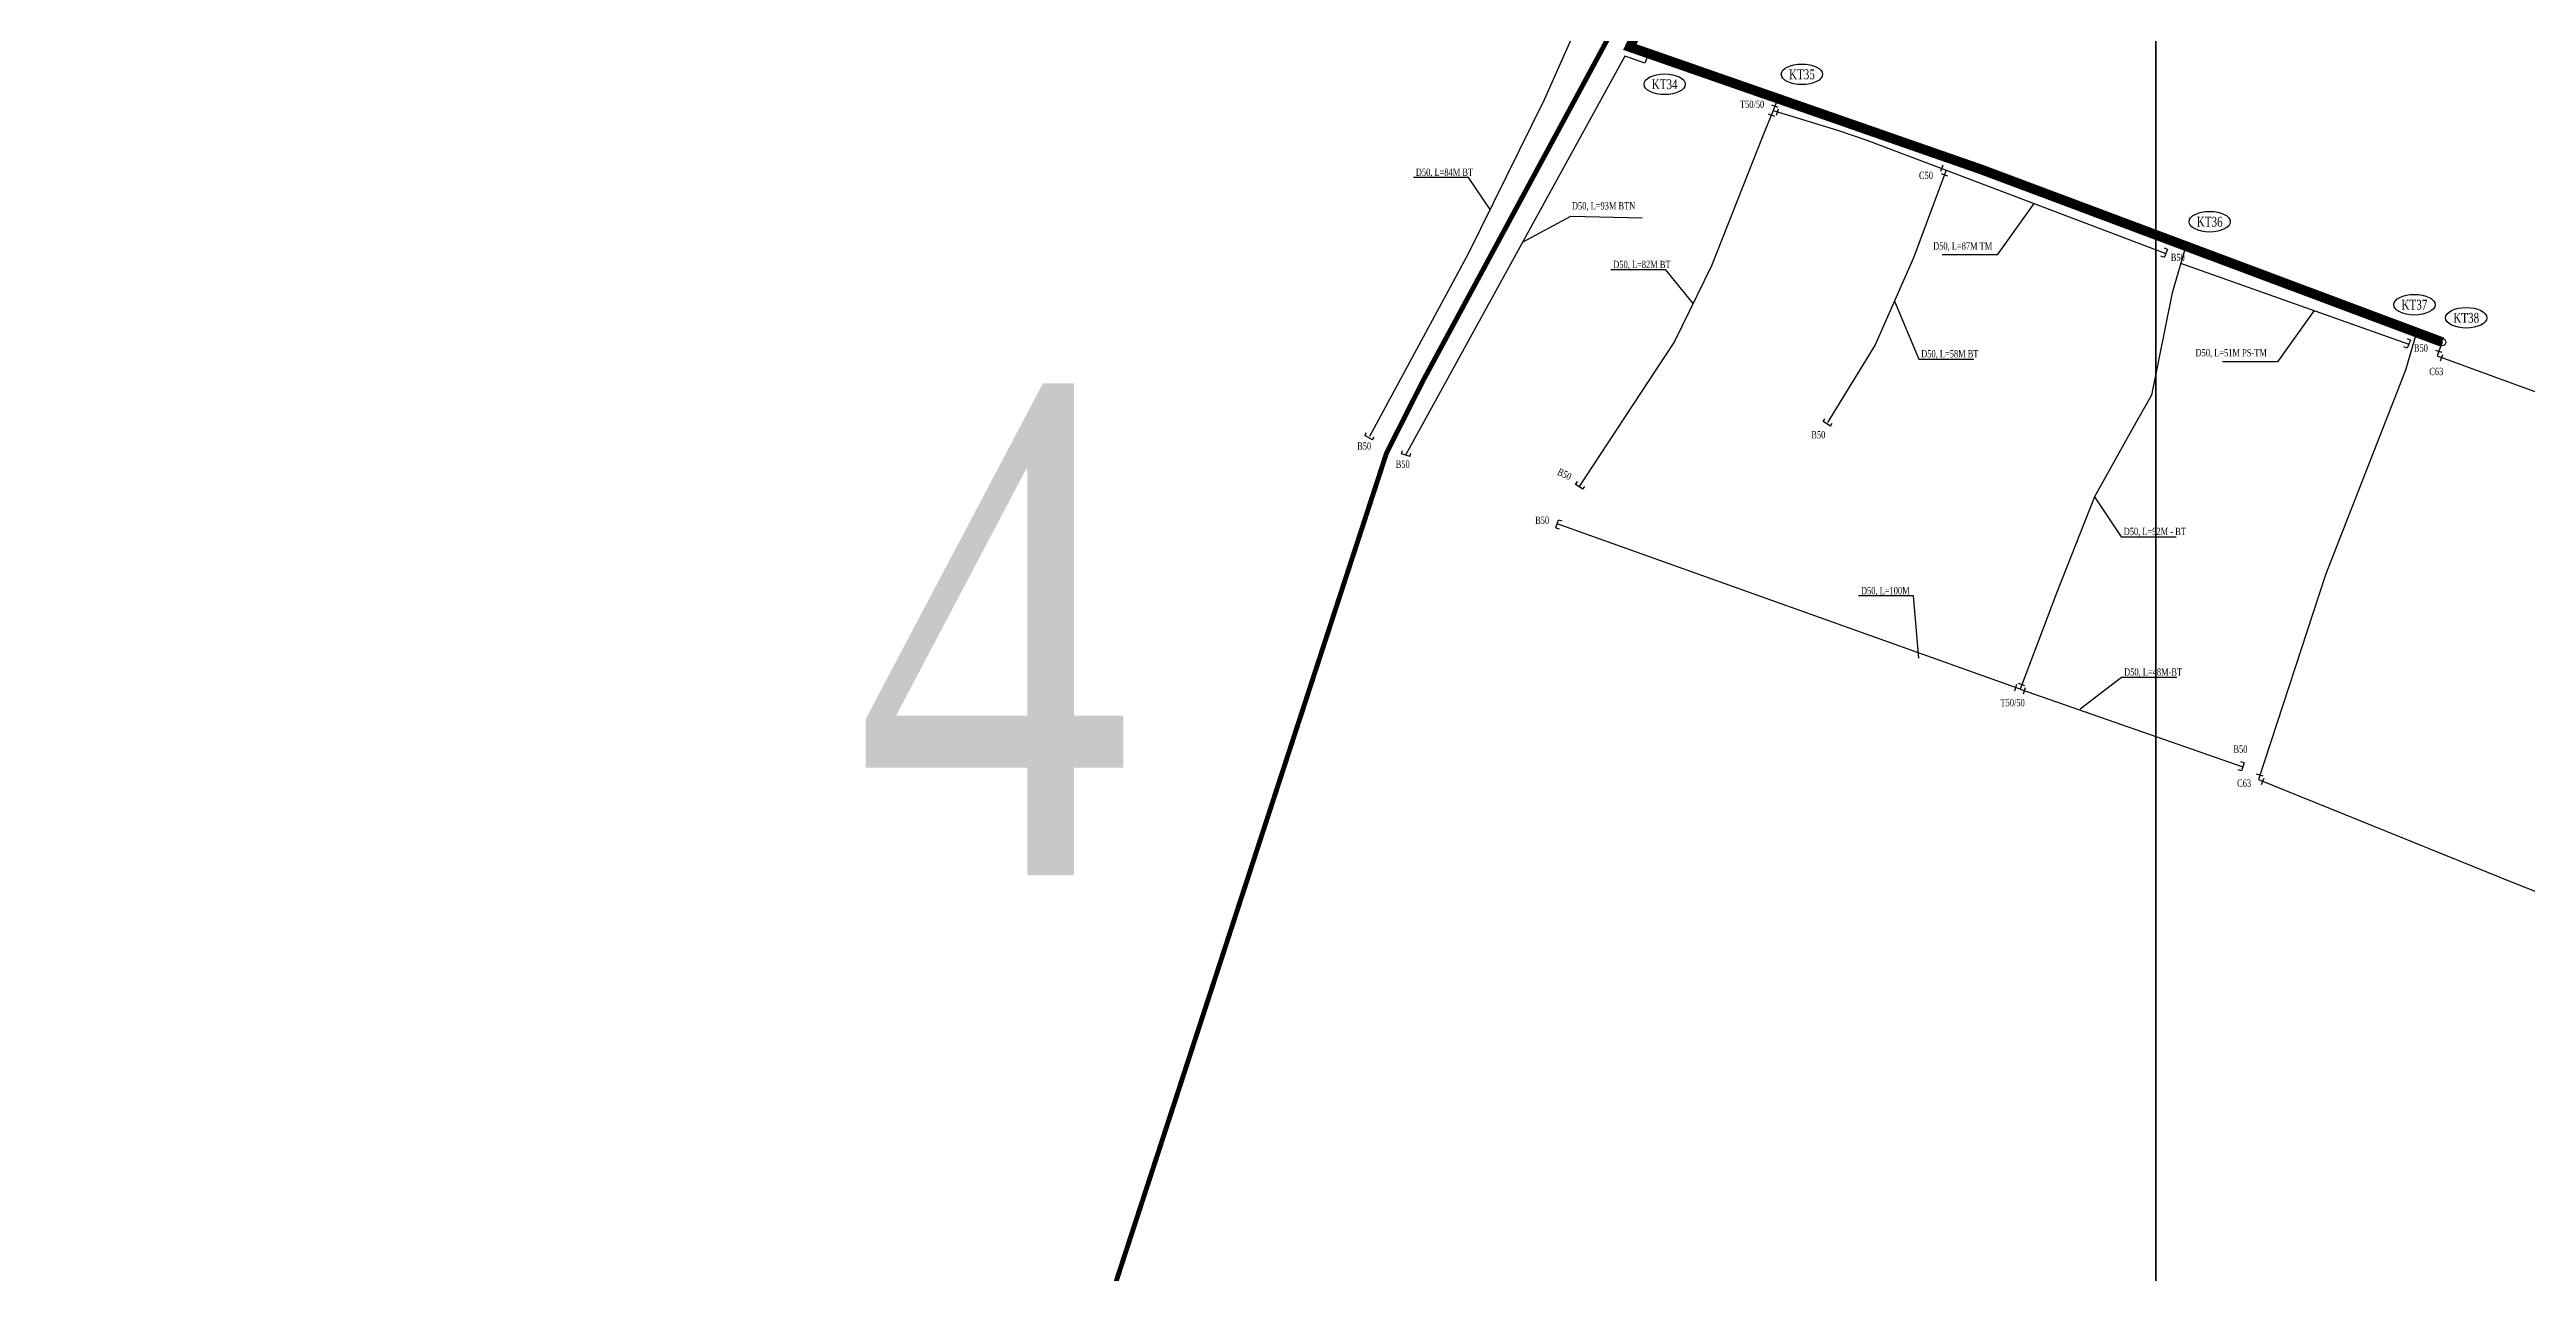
# Model space of a CAD drawing. Extents: x 549410 to 552487, y 2340860 to 2344743.
# Drawn here: x 550603 to 551109, y 2343892 to 2344142 of the extents above; entities that cross this region are included whole.
import ezdxf
from ezdxf.enums import TextEntityAlignment as Align

# ---------------------------------------------------------------- set-up
doc = ezdxf.new("R2010")
doc.units = 0
doc.header["$MEASUREMENT"] = 0
doc.linetypes.add('DASHED', pattern=[0.75, 0.5, -0.25])
for name, color, linetype in [('315', 5, 'DASHED'), ('50', 2, 'Continuous'), ('63', 1, 'Continuous'), ('90', 5, 'DASHED'), ('ten dai khoi thuy', 210, 'Continuous'), ('Text D-L', 7, 'Continuous'), ('Text phu kien', 2, 'Continuous')]:
    doc.layers.add(name, color=color, linetype=linetype)
doc.styles.add('style1', font='VHTIME.TTF', dxfattribs={"width": 0.75})
doc.styles.add('Text', font='vntimeh.shx', dxfattribs={"width": 0.75, "bigfont": 'vn.shx'})
doc.styles.add('TextNode', font='vntimeh1.shx', dxfattribs={"width": 0.7, "bigfont": 'vn.shx'})

# ---------------------------------------------------------------- blocks, each defined once
blk = doc.blocks.new('pt')
at = {"color": 3, "linetype": 'Continuous'}
blk.add_line((0.96, -0.69), (0.96, 0.69), dxfattribs=at)
blk = doc.blocks.new('bit')
at = {"color": 3, "linetype": 'Continuous'}
for points in [[(-0.3, -0.88), (-0.3, 0.88)], [(-0.3, 0.88), (0.39, 0.88)], [(-0.3, -0.88), (0.39, -0.88)]]:
    blk.add_lwpolyline(points, dxfattribs=at)
blk = doc.blocks.new('Daudai')
at = {"layer": 'ten dai khoi thuy', "color": 3}
blk.add_circle((0, 0), 0.75, dxfattribs=at)

msp = doc.modelspace()

# ---------------------------------------------------------------- linework, layer by layer
at = {"layer": '315', "color": 6, "ltscale": 10, "const_width": 1}
msp.add_lwpolyline([(551034.23, 2344742.31), (551035.22, 2344707.64), (551028.55, 2344696.61), (551031.81, 2344612.49), (551037.5, 2344448.91), (551039.08, 2344427.06), (551037.68, 2344409.44), (551032.34, 2344391.13), (551003.22, 2344321.63), (550935.24, 2344170.05), (550883.64, 2344074.56), (550876.18, 2344059.8), (550783.23, 2343775.03), (550713.27, 2343548.31), (550697.22, 2343496.46), (550617.71, 2342998.78)], dxfattribs=at)
at = {"layer": '50', "ltscale": 10}
for points in [[(550917.12, 2344151.6), (550908.37, 2344131.94), (550892.88, 2344100.5), (550872.67, 2344063.19)], [(550956.17, 2344132.2), (550955.18, 2344129.75)], [(550955.18, 2344129.75), (550953.1, 2344124.57), (550942.57, 2344098.07), (550935.04, 2344082.57), (550919.81, 2344059.49), (550915.57, 2344052.91)], [(550955.18, 2344129.75), (550968.35, 2344125.74), (550974.35, 2344123.74), (550990.53, 2344117.59)], [(550990.53, 2344117.59), (550983.84, 2344099.65), (550976.05, 2344081.92), (550966.3, 2344065.99)], [(551039.49, 2344102.08), (551036.69, 2344092.54), (551032.52, 2344071.62), (551028.5, 2344064.54), (551020.86, 2344050.85), (551013.07, 2344031.16), (551005.64, 2344011.53)], [(551005.64, 2344011.53), (550911.06, 2344045.32)], [(551005.64, 2344011.53), (551051.13, 2343995.64)]]:
    msp.add_lwpolyline(points, dxfattribs=at)
at = {"layer": '50'}
for points in [[(550929.69, 2344141.32), (550928.96, 2344139.46), (550926.13, 2344140.47), (550924.85, 2344140.88), (550880.08, 2344059.36)], [(550990.53, 2344117.59), (551035.4, 2344100.55)], [(551038.45, 2344098.55), (551085.08, 2344082.04)]]:
    msp.add_lwpolyline(points, dxfattribs=at)
at = {"layer": '63', "color": 6}
for points in [[(551086.62, 2344084.43), (551084.38, 2344076.74), (551068.02, 2344034.88), (551054.34, 2343993.06)], [(551091.91, 2344082.45), (551090.9, 2344079.63)], [(551090.9, 2344079.63), (551127.79, 2344066.17), (551157.88, 2344053.63), (551190.07, 2344037.99), (551217.49, 2344026.11), (551242.12, 2344014.73), (551266.04, 2344001.9)], [(551054.34, 2343993.06), (551106.53, 2343971.95), (551171.09, 2343946.48), (551227.16, 2343923.2)]]:
    msp.add_lwpolyline(points, dxfattribs=at)
at = {"layer": '90', "ltscale": 10, "const_width": 2}
msp.add_lwpolyline([(550999.31, 2344303.62), (550997.92, 2344300.2), (550952.63, 2344197.89), (550925.9, 2344142.75), (550997.76, 2344117.71), (551091.91, 2344082.45)], dxfattribs=at)
at = {"layer": 'DEFPOINTS'}
for points in [[(551033.35, 2343870.41), (550558.32, 2343870.41), (550558.32, 2344177.08), (551033.35, 2344177.08)], [(551508.37, 2343870.41), (551033.35, 2343870.41), (551033.35, 2344177.08), (551508.37, 2344177.08)]]:
    msp.add_lwpolyline(points, close=True, dxfattribs=at)
at = {"layer": 'ten dai khoi thuy', "color": 3, "linetype": 'ByBlock'}
for centre in [(550933.01, 2344135.14), (550961.06, 2344137.17), (551044.38, 2344107.05), (551086.23, 2344090.09), (551096.81, 2344087.42)]:
    msp.add_ellipse(centre, major_axis=(-4.22, 0), ratio=0.497929, dxfattribs=at)
at = {"layer": 'Text D-L', "color": 9}
for points in [[(550897.33, 2344109.53), (550892.91, 2344116.08), (550881.66, 2344116.08)], [(550903.96, 2344102.85), (550913.81, 2344108.16), (550928.41, 2344107.85)], [(551008.48, 2344110.77), (551000.99, 2344100.31), (550989.74, 2344100.31)], [(550938.81, 2344090.32), (550933.26, 2344097.24), (550922.01, 2344097.24)], [(550979.95, 2344090.79), (550984.93, 2344078.99), (550996.18, 2344078.99)], [(551065.71, 2344088.89), (551058.23, 2344078.43), (551046.98, 2344078.43)], [(551020.86, 2344050.85), (551026.31, 2344042.68), (551037.56, 2344042.68)], [(550984.97, 2344017.87), (550983.88, 2344030.58), (550972.63, 2344030.58)], [(551017.93, 2344007.48), (551026.4, 2344013.95), (551037.65, 2344013.95)]]:
    msp.add_lwpolyline(points, dxfattribs=at)

# ---------------------------------------------------------------- block references
at = {"layer": '50'}
for name, p, rotation in [('pt', (550955.18, 2344129.75), 248.0812905490749), ('pt', (550955.18, 2344129.75), 68.08144258601612), ('pt', (550955.18, 2344129.75), 343.0618139436853), ('pt', (550990.53, 2344117.59), 159.1768202522476), ('pt', (550990.53, 2344117.59), 249.5663176257829), ('bit', (551035.13, 2344100.67), 156.3058140258966), ('bit', (551084.8, 2344082.16), 156.3058140258966), ('pt', (551090.9, 2344079.63), 70.20929271788064), ('pt', (551090.9, 2344079.63), 339.9553012125461), ('bit', (550966.3, 2344065.99), 58.53198565424363), ('bit', (550872.67, 2344063.19), 61.55694885809974), ('bit', (550880.17, 2344059.65), 72.1997416305828), ('bit', (550915.72, 2344053.13), 55.88090603933638), ('bit', (550911.34, 2344045.23), 342.9545848491688), ('pt', (551005.64, 2344011.53), 162.954736878624), ('pt', (551005.64, 2344011.53), 69.2709242162995), ('pt', (551005.64, 2344011.53), 341.7810374719523), ('bit', (551050.85, 2343995.74), 161.7811895220819), ('pt', (551054.34, 2343993.06), 71.87630074392146), ('pt', (551054.34, 2343993.06), 337.9738611119681)]:
    msp.add_blockref(name, p, dxfattribs=dict(at, rotation=rotation))
at = {"layer": 'ten dai khoi thuy'}
for p in [(550929.69, 2344141.32), (550956.14, 2344132.14), (551039.49, 2344102.08), (551086.62, 2344084.43), (551091.91, 2344082.45)]:
    msp.add_blockref('Daudai', p, dxfattribs=at)

# ---------------------------------------------------------------- texts
at = {"layer": 'DEFPOINTS', "style": 'style1', "width": 0.75}
msp.add_text('4', height=100, dxfattribs=at).set_placement((550795.83, 2344023.74), align=Align.MIDDLE)
at = {"layer": 'ten dai khoi thuy', "color": 2, "style": 'TextNode', "width": 0.75}
for s, p in [('kt35', (550961.06, 2344137.17)), ('kt34', (550933.01, 2344135.14)), ('kt36', (551044.38, 2344107.05)), ('kt37', (551086.23, 2344090.09)), ('kt38', (551096.81, 2344087.42))]:
    msp.add_text(s, height=2, dxfattribs=at).set_placement(p, align=Align.MIDDLE)
at = {"layer": 'Text D-L', "color": 1, "style": 'Text', "width": 0.75}
for s, p in [('D50, L=84m bt', (550882.16, 2344115.96)), ('D50, L=93m btn', (550914.06, 2344109.11)), ('D50, L=87m tm', (550987.87, 2344100.89)), ('D50, L=82m bt', (550922.51, 2344097.12)), ('D50, L=58m bt', (550985.43, 2344078.87)), ('D50, L=51m ps-tm', (551041.49, 2344079.09)), ('D50, L=92m - bt', (551026.81, 2344042.56)), ('D50, L=48m-bt', (551026.9, 2344013.83))]:
    msp.add_text(s, height=1.5, dxfattribs=at).set_placement(p, align=Align.BOTTOM_LEFT)
at = {"layer": 'Text D-L', "color": 4, "style": 'Text', "width": 0.75}
msp.add_text('D50, L=100m', height=1.5, dxfattribs=at).set_placement((550973.13, 2344030.46), align=Align.BOTTOM_LEFT)
at = {"layer": 'Text phu kien', "color": 4, "style": 'Text', "width": 0.75}
for s, p in [('T50/50', (550950.88, 2344131.06)), ('C50', (550986.41, 2344116.53)), ('B50', (551037.87, 2344099.77)), ('B50', (551087.55, 2344081.25)), ('C63', (551090.69, 2344076.45)), ('B50', (550871.6, 2344061.21)), ('B50', (550964.4, 2344063.53)), ('B50', (550879.49, 2344057.5)), ('B50', (550907.97, 2344046.05)), ('T50/50', (551004.12, 2344008.78)), ('B50', (551050.67, 2343999.27)), ('C63', (551051.42, 2343992.33))]:
    msp.add_text(s, height=1.5, dxfattribs=at).set_placement(p, align=Align.MIDDLE_CENTER)
msp.add_text('B50', height=1.5, rotation=334.3462, dxfattribs=at).set_placement((550912.54, 2344055.46), align=Align.MIDDLE_CENTER)

doc.saveas('drawing.dxf')
